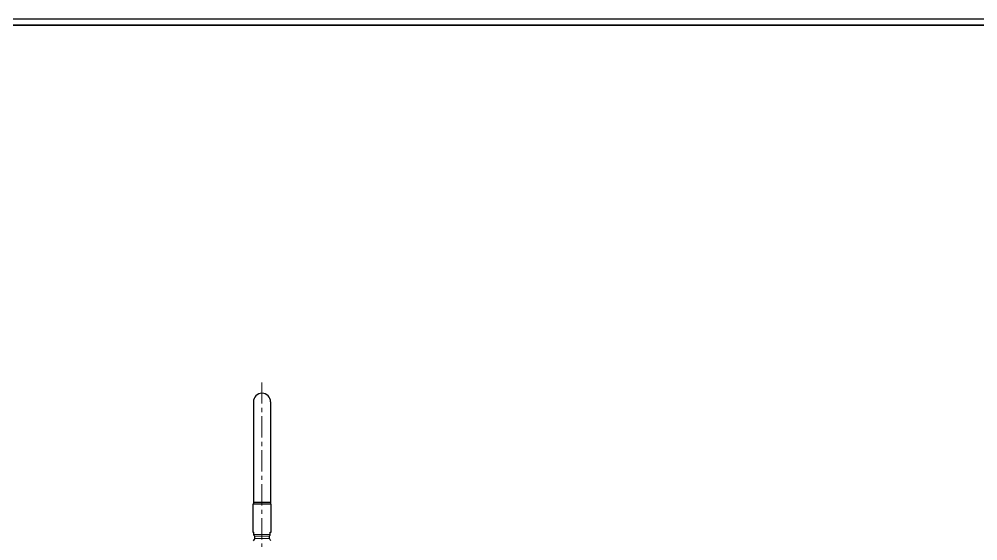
# Model space of a CAD drawing. Header units: millimetres. Extents: x 1252 to 32871, y -943 to 12244.
# Drawn here: x 22013 to 23448, y 7888 to 8668 of the extents above; entities that cross this region are included whole.
import ezdxf

# ---------------------------------------------------------------- set-up
doc = ezdxf.new("R2010")
doc.units = ezdxf.units.MM
doc.header["$MEASUREMENT"] = 0
doc.linetypes.add('CENTER', pattern=[50.8, 31.75, -6.35, 6.35, -6.35])
for name, color, linetype, lineweight in [('BENDA', 7, 'Continuous', 30), ('BIDANG', 7, 'Continuous', 13), ('CENTER', 9, 'CENTER', 0)]:
    doc.layers.add(name, color=color, linetype=linetype, lineweight=lineweight)

msp = doc.modelspace()

# ---------------------------------------------------------------- linework, layer by layer
for p, q in [((23551.8, 8668.2), (18169.5, 8668.2)), ((18169.5, 8659.2), (23526.5, 8659.2)), ((23526.5, 8659.2), (18169.5, 8659.2))]:
    msp.add_line(p, q)
at = {"layer": 'BENDA'}
for p, q in [((22363.8, 8095.6), (22363.8, 7945.3)), ((22389.3, 8095.6), (22389.3, 7945.3)), ((22362.8, 7942.4), (22362.8, 7900.8)), ((22390, 7942.6), (22363.1, 7942.6)), ((22363.8, 7945.3), (22363.9, 7945)), ((22363.9, 7945), (22363.9, 7942.6)), ((22389.3, 7945.3), (22389.2, 7945)), ((22389.2, 7945), (22389.2, 7942.6)), ((22390.3, 7900.8), (22390.3, 7942.4)), ((22362.8, 7900.8), (22364.1, 7900.8)), ((22364.1, 7896.1), (22364.1, 7900.8)), ((22364.1, 7896.1), (22365.7, 7894.9)), ((22365.7, 7894.9), (22365.7, 7894)), ((22365.7, 7891.6), (22365.7, 7891)), ((22387.4, 7894.9), (22389, 7896.1)), ((22387.4, 7894), (22387.4, 7894.9)), ((22387.4, 7891), (22387.4, 7891.6)), ((22389, 7900.8), (22390.3, 7900.8)), ((22389, 7896.1), (22389, 7900.8)), ((22364.3, 7889.3), (22363.3, 7887.7)), ((22365.7, 7891), (22364.3, 7889.3))]:
    msp.add_line(p, q, dxfattribs=at)
msp.add_open_spline([(22389.3, 8095.6), (22389.3, 8102.7), (22383.6, 8108.4), (22376.5, 8108.4), (22369.5, 8108.4), (22363.8, 8102.7), (22363.8, 8095.6)], degree=3, knots=[0, 0, 0, 0, 1, 1, 1, 2, 2, 2, 2], dxfattribs=at)
for points in [[(22363.1, 7942.6), (22362.9, 7942.6), (22362.8, 7942.5), (22362.8, 7942.4)], [(22390.3, 7942.4), (22390.3, 7942.5), (22390.2, 7942.6), (22390, 7942.6)], [(22365.7, 7891.6), (22365.8, 7892.4), (22365.8, 7893.2), (22365.7, 7894)], [(22387.4, 7894), (22387.3, 7893.2), (22387.3, 7892.4), (22387.4, 7891.6)], [(22389.8, 7887.7), (22389.2, 7888.9), (22388.3, 7890), (22387.4, 7891)]]:
    msp.add_open_spline(points, degree=3, dxfattribs=at)
at = {"layer": 'BIDANG'}
for p, q in [((22363.8, 7945.3), (22389.3, 7945.3)), ((22389.2, 7945), (22363.9, 7945)), ((22364.1, 7897), (22389, 7897)), ((22387.4, 7894.9), (22365.7, 7894.9)), ((22387.4, 7891), (22365.7, 7891))]:
    msp.add_line(p, q, dxfattribs=at)
at = {"layer": 'CENTER'}
msp.add_line((22376.5, 8124.8), (22376.5, 6657), dxfattribs=at)

doc.saveas('drawing.dxf')
